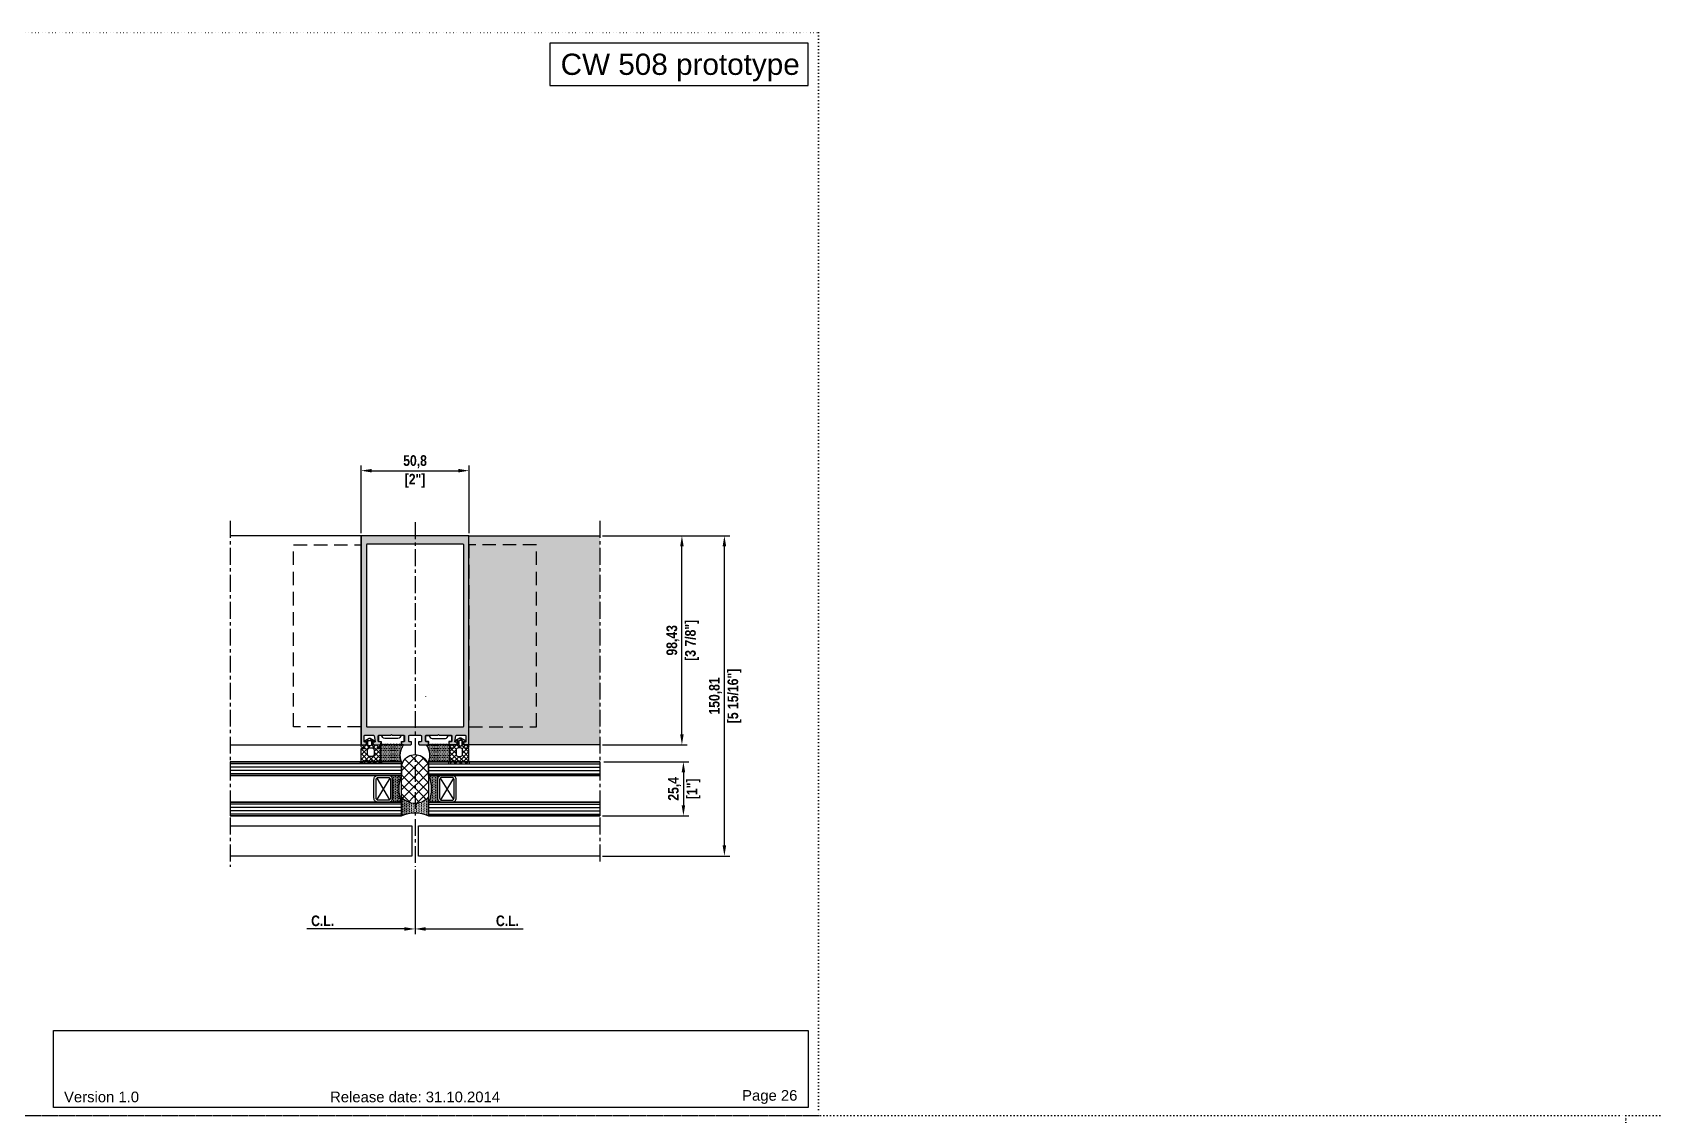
# Model space of a CAD drawing. Header units: millimetres. Extents: x -17234 to -8874, y -2869 to 1211.
# Drawn here: x -11904 to -11141, y -829 to -319 of the extents above; entities that cross this region are included whole.
import ezdxf
from ezdxf.enums import TextEntityAlignment as Align

# ---------------------------------------------------------------- set-up
doc = ezdxf.new("R2010")
doc.units = ezdxf.units.MM
for name, pattern in [('ACAD_ISO07W100', [3, 0, -3]), ('CENTER', [50.8, 31.75, -6.35, 6.35, -6.35]), ('DASHED', [19.05, 12.7, -6.35])]:
    doc.linetypes.add(name, pattern=pattern)
doc.layers.get('Defpoints').update_dxf_attribs({"linetype": 'ACAD_ISO07W100', "true_color": 0x105689})
for name, color, linetype in [('Centerline', 6, 'CENTER'), ('Dim', 5, 'Continuous'), ('Gasket EPDM', 32, 'Continuous'), ('Gasket Silicone', 20, 'Continuous'), ('Glass', 4, 'Continuous'), ('Profile', 1, 'Continuous'), ('Profile View', 9, 'Continuous'), ('Text', 2, 'Continuous')]:
    doc.layers.add(name, color=color, linetype=linetype)
doc.styles.get("Standard").update_dxf_attribs({"font": 'arial.ttf'})
doc.styles.add('TXT', font='techb___.ttf')
doc.dimstyles.new('ISO-25$0', dxfattribs={"dimtxt": 2.5, "dimasz": 2.5, "dimexe": 1.25, "dimexo": 0.625, "dimtad": 1, "dimtxsty": 'TXT', "dimcen": 2.5, "dimclrd": 5, "dimclre": 5, "dimclrt": 2, "dimadec": 0, "dimazin": 0, "dimtfac": 1, "dimtmove": 0, "dimatfit": 3, "dimfxl": 1, "dimarcsym": 0})
pattern_1 = [(0, (-3319.3717, -686.62335), (0.396875, 0.79375), [0, -0.79375])]

# ---------------------------------------------------------------- blocks, each defined once
blk = doc.blocks.new('*U102')
at = {"layer": 'Glass', "ltscale": 0.5}
h = blk.add_hatch(dxfattribs=at)
h.set_pattern_fill('ANSI31', color=5, scale=0.5, angle=45)
h.set_pattern_definition([(90, (0, 5.65), (-1.5875, 3e-16), [])])
h.paths.add_polyline_path([(0, 80.65), (6.35, 80.65), (6.35, 0), (0, 0)])
h.paths.add_polyline_path([(25.4, 0), (19.05, 0), (19.05, 80.65), (25.4, 80.65)])
at = {"layer": 'Glass'}
h = blk.add_hatch(dxfattribs=at)
h.set_pattern_fill('DOTS', color=9, scale=0.5)
h.set_pattern_definition([(0, (-1613.78865, -1630.7913), (0.396875, 0.79375), [0, -0.79375])])
h.paths.add_polyline_path([(17.05, 4.2), (8.35, 4.2, -0.414214), (6.35, 6.2), (6.35, 0, -0.20587), (19.05, 0), (19.05, 6.2, -0.414214)])
at = {"layer": 'Defpoints', "linetype": 'ByBlock', "ltscale": 0.5}
for points in [[(0, 80.65), (6.35, 80.65), (6.35, 0), (0, 0)], [(25.4, 0), (19.05, 0), (19.05, 80.65), (25.4, 80.65)]]:
    blk.add_lwpolyline(points, close=True, dxfattribs=at)
at = {"layer": 'Glass'}
for points in [[(0, 80.65), (0, 0), (6.35, 0), (6.35, 80.65)], [(19.05, 80.65), (19.05, 0), (25.4, 0), (25.4, 80.65)]]:
    blk.add_lwpolyline(points, dxfattribs=at)
at = {"layer": 'Glass', "color": 3}
for points in [[(19.05, 6.2), (19.05, 11, 0.414214), (17.05, 13), (8.35, 13, 0.414214), (6.35, 11), (6.35, 6.2, 0.414214), (8.35, 4.2), (17.05, 4.2, 0.414214)], [(18.05, 6.2), (18.05, 11, 0.414214), (17.05, 12), (8.35, 12, 0.414214), (7.35, 11), (7.35, 6.2, 0.414214), (8.35, 5.2), (17.05, 5.2, 0.414214)]]:
    blk.add_lwpolyline(points, format="xyb", close=True, dxfattribs=at)
at = {"layer": 'Glass', "color": 9}
for points in [[(7.64, 5.49), (17.76, 11.71)], [(7.64, 11.71), (17.86, 5.62)]]:
    blk.add_lwpolyline(points, dxfattribs=at)
blk.add_lwpolyline([(6.35, 0, -0.20587), (19.05, 0), (19.05, 6.2, -0.414214), (17.05, 4.2), (8.35, 4.2, -0.414214), (6.35, 6.2)], format="xyb", close=True, dxfattribs=at)
blk = doc.blocks.new('*D75')
at = {"layer": 'Defpoints', "color": 0, "transparency": 16777216}
for p in [(-11637.33, -556.26), (-11598.7, -556.26), (-11637.33, -654.69)]:
    blk.add_point(p, dxfattribs=at)
at = {"layer": 'Dim', "color": 5, "lineweight": -2, "transparency": 16777216}
for p, q in [((-11636.08, -556.26), (-11596.2, -556.26)), ((-11598.7, -649.69), (-11598.7, -561.26)), ((-11636.08, -654.69), (-11596.2, -654.69))]:
    blk.add_line(p, q, dxfattribs=at)
at = {"layer": 'Dim', "color": 5, "transparency": 16777216}
for points in [[(-11599.53, -561.26), (-11597.86, -561.26), (-11598.7, -556.26)], [(-11599.53, -649.69), (-11597.86, -649.69), (-11598.7, -654.69)]]:
    blk.add_solid(points, dxfattribs=at)
at = {"layer": 'Dim', "color": 2, "transparency": 16777216, "char_height": 5, "attachment_point": 5, "rotation": 90, "style": 'TXT'}
for s, insert in [('98,43', (-11602.9, -605.47)), ('[3 7/8"]', (-11593.95, -605.47))]:
    blk.add_mtext(s, dxfattribs=dict(at, insert=insert))
blk = doc.blocks.new('*D76')
at = {"layer": 'Defpoints', "color": 0, "transparency": 16777216}
for p in [(-11637.33, -556.26), (-11578.7, -556.26), (-11637.33, -707.07)]:
    blk.add_point(p, dxfattribs=at)
at = {"layer": 'Dim', "color": 5, "lineweight": -2, "transparency": 16777216}
for p, q in [((-11636.08, -556.26), (-11576.2, -556.26)), ((-11578.7, -702.07), (-11578.7, -561.26)), ((-11636.08, -707.07), (-11576.2, -707.07))]:
    blk.add_line(p, q, dxfattribs=at)
at = {"layer": 'Dim', "color": 5, "transparency": 16777216}
for points in [[(-11579.54, -561.26), (-11577.87, -561.26), (-11578.7, -556.26)], [(-11579.54, -702.07), (-11577.87, -702.07), (-11578.7, -707.07)]]:
    blk.add_solid(points, dxfattribs=at)
at = {"layer": 'Dim', "color": 2, "transparency": 16777216, "char_height": 5, "attachment_point": 5, "rotation": 90, "style": 'TXT'}
for s, insert in [('150,81', (-11582.9, -631.67)), ('[5 15/16"]', (-11573.96, -631.67))]:
    blk.add_mtext(s, dxfattribs=dict(at, insert=insert))
blk = doc.blocks.new('*D79')
at = {"layer": 'Defpoints', "color": 0, "ltscale": 0.5, "transparency": 16777216}
for p in [(-11811.33, -712.16), (-11724.33, -712.16), (-11811.33, -741.36)]:
    blk.add_point(p, dxfattribs=at)
at = {"layer": 'Dim', "color": 5, "lineweight": -2, "ltscale": 0.5, "transparency": 16777216}
for p, q in [((-11724.33, -713.41), (-11724.33, -743.86)), ((-11729.33, -741.36), (-11775.2, -741.36))]:
    blk.add_line(p, q, dxfattribs=at)
at = {"layer": 'Dim', "color": 5, "ltscale": 0.5, "transparency": 16777216}
blk.add_solid([(-11729.33, -740.53), (-11729.33, -742.2), (-11724.33, -741.36)], dxfattribs=at)
at = {"layer": 'Dim', "color": 2, "ltscale": 0.5, "transparency": 16777216, "insert": (-11767.83, -737.57), "char_height": 5, "attachment_point": 5, "style": 'TXT'}
blk.add_mtext('C.L.', dxfattribs=at)
blk = doc.blocks.new('*D77')
at = {"layer": 'Defpoints', "color": 0, "ltscale": 0.5, "transparency": 16777216}
for p in [(-11724.33, -712.16), (-11637.33, -712.16), (-11637.33, -741.36)]:
    blk.add_point(p, dxfattribs=at)
at = {"layer": 'Dim', "color": 5, "lineweight": -2, "ltscale": 0.5, "transparency": 16777216}
for p, q in [((-11724.33, -713.41), (-11724.33, -743.86)), ((-11719.33, -741.36), (-11673.46, -741.36))]:
    blk.add_line(p, q, dxfattribs=at)
at = {"layer": 'Dim', "color": 5, "ltscale": 0.5, "transparency": 16777216}
blk.add_solid([(-11719.33, -740.53), (-11719.33, -742.2), (-11724.33, -741.36)], dxfattribs=at)
at = {"layer": 'Dim', "color": 2, "ltscale": 0.5, "transparency": 16777216, "insert": (-11680.83, -737.57), "char_height": 5, "attachment_point": 5, "style": 'TXT'}
blk.add_mtext('C.L.', dxfattribs=at)
blk = doc.blocks.new('*D80')
at = {"layer": 'Defpoints', "color": 0, "transparency": 16777216}
for p in [(-11636.63, -662.69), (-11637.33, -688.09), (-11598, -688.09)]:
    blk.add_point(p, dxfattribs=at)
at = {"layer": 'Dim', "color": 5, "lineweight": -2, "transparency": 16777216}
for p, q in [((-11635.38, -662.69), (-11595.5, -662.69)), ((-11598, -667.69), (-11598, -683.09)), ((-11636.08, -688.09), (-11595.5, -688.09))]:
    blk.add_line(p, q, dxfattribs=at)
at = {"layer": 'Dim', "color": 5, "transparency": 16777216}
for points in [[(-11598.83, -667.69), (-11597.16, -667.69), (-11598, -662.69)], [(-11598.83, -683.09), (-11597.16, -683.09), (-11598, -688.09)]]:
    blk.add_solid(points, dxfattribs=at)
at = {"layer": 'Dim', "color": 2, "transparency": 16777216, "char_height": 5, "attachment_point": 5, "rotation": 90, "style": 'TXT'}
for s, insert in [('25,4', (-11602.18, -675.39)), ('[1"]', (-11593.25, -675.39))]:
    blk.add_mtext(s, dxfattribs=dict(at, insert=insert))
blk = doc.blocks.new('*D78')
at = {"layer": 'Defpoints', "color": 0, "transparency": 16777216}
for p in [(-11698.93, -525.59), (-11749.73, -556.26), (-11698.93, -556.26)]:
    blk.add_point(p, dxfattribs=at)
at = {"layer": 'Dim', "color": 5, "lineweight": -2, "transparency": 16777216}
for p, q in [((-11749.73, -555.01), (-11749.73, -523.09)), ((-11744.73, -525.59), (-11703.93, -525.59)), ((-11698.93, -555.01), (-11698.93, -523.09))]:
    blk.add_line(p, q, dxfattribs=at)
at = {"layer": 'Dim', "color": 5, "transparency": 16777216}
for points in [[(-11744.73, -524.76), (-11744.73, -526.42), (-11749.73, -525.59)], [(-11703.93, -524.76), (-11703.93, -526.42), (-11698.93, -525.59)]]:
    blk.add_solid(points, dxfattribs=at)
at = {"layer": 'Dim', "color": 2, "transparency": 16777216, "char_height": 5, "attachment_point": 5, "style": 'TXT'}
for s, insert in [('50,8', (-11724.33, -521.39)), ('[2"]', (-11724.33, -530.34))]:
    blk.add_mtext(s, dxfattribs=dict(at, insert=insert))
blk = doc.blocks.new('GG - 02')
at = {"layer": 'Gasket EPDM', "ltscale": 0.5}
h = blk.add_hatch(dxfattribs=at)
h.set_pattern_fill('ANSI37', color=5, scale=0.5, style=0)
h.set_pattern_definition([(45, (16923.136, 516.2586), (-1.12253202, 1.12253202), []), (135, (16923.136, 516.2586), (-1.12253202, -1.12253202), [])])
edge = h.paths.add_edge_path(flags=16)
edge.add_arc((-2.46, -4.83), 1, -90, 0, ccw=False)
edge.add_line((-2.46, -5.83), (-4.47, -5.83))
edge.add_arc((-4.47, -4.83), 1, 180, 270, ccw=False)
edge.add_line((-5.47, -4.83), (-5.47, -3.8))
edge.add_arc((-4.47, -3.8), 1, 90, 180, ccw=False)
edge.add_line((-4.47, -2.8), (-2.46, -2.8))
edge.add_arc((-2.46, -3.8), 1, 0, 90, ccw=False)
edge.add_line((-1.46, -3.8), (-1.46, -4.83))
edge = h.paths.add_edge_path()
edge.add_arc((-8, -7.46), 0.5, 300, 420)
edge.add_line((-7.75, -7.03), (-8.48, -6.6))
edge.add_arc((-8.23, -6.17), 0.5, 120, 240, ccw=False)
edge.add_line((-8.48, -5.74), (-7.75, -5.31))
edge.add_arc((-8, -4.88), 0.5, 300, 420)
edge.add_line((-7.75, -4.45), (-8.48, -4.03))
edge.add_arc((-8.23, -3.59), 0.5, 120, 240, ccw=False)
edge.add_line((-8.48, -3.16), (-7.75, -2.74))
edge.add_arc((-8, -2.3), 0.5, 300, 420)
edge.add_line((-7.75, -1.87), (-8.87, -1.22))
edge.add_arc((-8.75, -1), 0.25, 180, 240, ccw=False)
edge.add_line((-9, -1), (-9, 0))
edge.add_arc((-8.5, 0), 0.5, 75, 180, ccw=False)
edge.add_line((-8.37, 0.48), (-7.53, 0.26))
edge.add_arc((-7.47, 0.5), 0.25, 255, 270)
edge.add_line((-7.47, 0.25), (-1.91, 0.25))
edge.add_arc((-1.91, 0), 0.25, 0, 90, ccw=False)
edge.add_line((-1.66, 0), (-1.66, -1.36))
edge.add_arc((-1.56, -1.36), 0.1, 180, 350)
edge.add_line((-1.46, -1.37), (-1.24, -0.16))
edge.add_arc((-0.75, -0.25), 0.5, 90, 170, ccw=False)
edge.add_line((-0.75, 0.25), (-0.25, 0.25))
edge.add_arc((-0.25, 0), 0.25, 0, 90, ccw=False)
edge.add_line((0, 0), (0, -2.25))
edge.add_arc((0.25, -2.25), 0.25, 180, 270)
edge.add_line((0.25, -2.5), (1.2, -2.5))
edge.add_arc((1.2, -2.24), 0.258, 269.70842, 358.24351)
edge.add_line((1.46, -2.25), (1.46, -1.8))
edge.add_arc((1.76, -1.8), 0.3, 30, 180, ccw=False)
edge.add_line((2.02, -1.65), (3.12, -3.55))
edge.add_arc((2.69, -3.8), 0.5, -30, 30, ccw=False)
edge.add_line((3.12, -4.05), (2.02, -5.95))
edge.add_arc((1.76, -5.8), 0.3, 180, 330, ccw=False)
edge.add_line((1.46, -5.8), (1.46, -5.35))
edge.add_arc((1.2, -5.36), 0.258, 1.75649, 90.29158)
edge.add_line((1.2, -5.1), (0.25, -5.1))
edge.add_arc((0.25, -5.35), 0.25, 90, 180)
edge.add_line((0, -5.35), (0, -8.63))
edge.add_arc((-0.25, -8.63), 0.25, -90, 0, ccw=False)
edge.add_line((-0.25, -8.88), (-0.75, -8.88))
edge.add_arc((-0.75, -8.38), 0.5, 190, 270, ccw=False)
edge.add_line((-1.24, -8.46), (-1.46, -7.25))
edge.add_arc((-1.56, -7.27), 0.1, 10, 180)
edge.add_line((-1.66, -7.27), (-1.66, -8.63))
edge.add_arc((-1.91, -8.63), 0.25, -90, 0, ccw=False)
edge.add_line((-1.91, -8.88), (-7.32, -8.88))
edge.add_arc((-7.32, -9.38), 0.5, 90, 120)
edge.add_line((-7.57, -8.94), (-8.25, -9.33))
edge.add_arc((-8.5, -8.9), 0.5, 120, 300, ccw=False)
edge.add_line((-8.75, -8.47), (-7.75, -7.89))
edge = h.paths.add_edge_path(flags=16)
edge.add_arc((1.62, -4.1), 0.5, -90, 0, ccw=False)
edge.add_line((1.62, -4.6), (0.11, -4.6))
edge.add_arc((0.11, -4.1), 0.5, 180, 270, ccw=False)
edge.add_line((-0.39, -4.1), (-0.39, -3.5))
edge.add_arc((0.11, -3.5), 0.5, 90, 180, ccw=False)
edge.add_line((0.11, -3), (1.62, -3))
edge.add_arc((1.62, -3.5), 0.5, 0, 90, ccw=False)
edge.add_line((2.12, -3.5), (2.12, -4.1))
for points in [[(-7.75, -7.89, 0.57735), (-7.75, -7.03), (-8.48, -6.6, -0.57735), (-8.48, -5.74), (-7.75, -5.31, 0.57735), (-7.75, -4.45), (-8.48, -4.03, -0.57735), (-8.48, -3.16), (-7.75, -2.74, 0.57735), (-7.75, -1.87), (-8.87, -1.22, -0.267949), (-9, -1), (-9, 0), (-9, 0, -0.493145), (-8.37, 0.48), (-7.53, 0.26, 0.065543), (-7.47, 0.25), (-1.91, 0.25, -0.414214), (-1.66, 0), (-1.66, -1.36, 0.916331), (-1.46, -1.37), (-1.24, -0.16, -0.36397), (-0.75, 0.25), (-0.25, 0.25, -0.414214), (0, 0), (0, -2.25, 0.414214), (0.25, -2.5), (1.2, -2.5, 0.406745), (1.46, -2.25), (1.46, -1.8, -0.767327), (2.02, -1.65), (3.12, -3.55, -0.267949), (3.12, -4.05), (2.02, -5.95, -0.767327), (1.46, -5.8), (1.46, -5.35, 0.406745), (1.2, -5.1), (0.25, -5.1, 0.414214), (0, -5.35), (0, -8.63, -0.414214), (-0.25, -8.88), (-0.75, -8.88, -0.36397), (-1.24, -8.46), (-1.46, -7.25, 0.916331), (-1.66, -7.27), (-1.66, -8.63, -0.414214), (-1.91, -8.88), (-7.32, -8.88, 0.131652), (-7.57, -8.94), (-8.25, -9.33, -1), (-8.75, -8.47), (-8.75, -8.47)], [(-1.46, -4.83, -0.414214), (-2.46, -5.83), (-4.47, -5.83, -0.414214), (-5.47, -4.83), (-5.47, -3.8, -0.414214), (-4.47, -2.8), (-2.46, -2.8, -0.414214), (-1.46, -3.8)], [(2.12, -4.1, -0.414214), (1.62, -4.6), (0.11, -4.6, -0.414214), (-0.39, -4.1), (-0.39, -3.5, -0.414214), (0.11, -3), (1.62, -3, -0.414214), (2.12, -3.5)]]:
    blk.add_lwpolyline(points, format="xyb", close=True, dxfattribs=at)

msp = doc.modelspace()

# ---------------------------------------------------------------- hatches: boundary and pattern name
at = {"layer": 'Gasket Silicone', "ltscale": 0.5}
h = msp.add_hatch(color=1, dxfattribs=at)
h.dxf.hatch_style = 1
edge = h.paths.add_edge_path()
edge.add_line((-11717.981, -654.436), (-11717.981, -653.436))
edge.add_arc((-11718.231, -653.436), 0.25, 0, 90)
edge.add_line((-11718.231, -653.186), (-11719.081, -653.186))
edge.add_arc((-11719.081, -652.936), 0.25, 180, 270, ccw=False)
edge.add_line((-11719.331, -652.936), (-11719.331, -650.436))
edge.add_arc((-11719.081, -650.436), 0.25, 90, 180, ccw=False)
edge.add_line((-11719.081, -650.186), (-11713.572, -650.186))
edge.add_arc((-11713.572, -649.936), 0.25, 269.993213, 270.006766)
edge.add_line((-11713.572, -650.186), (-11713.218, -649.832))
edge.add_line((-11713.218, -649.832), (-11712.864, -650.186))
edge.add_line((-11712.864, -650.186), (-11707.281, -650.186))
edge.add_arc((-11707.281, -650.436), 0.25, 0, 90, ccw=False)
edge.add_line((-11707.031, -650.436), (-11707.031, -652.936))
edge.add_arc((-11707.281, -652.936), 0.25, -90, 0, ccw=False)
edge.add_line((-11707.281, -653.186), (-11708.234, -653.186))
edge.add_arc((-11708.234, -653.436), 0.25, 90.000043, 194.999975)
edge.add_line((-11708.476, -653.5), (-11708.208, -654.5))
edge.add_arc((-11707.966, -654.436), 0.25, 194.999975, 232.5)
edge.add_arc((-11707.966, -654.436), 0.25, 232.5, 270)
edge.add_line((-11707.966, -654.686), (-11704.945, -654.686))
edge.add_arc((-11704.945, -654.436), 0.25, 270, 345)
edge.add_line((-11704.703, -654.5), (-11704.489, -653.7))
edge.add_arc((-11704.731, -653.636), 0.25, 345, 450)
edge.add_line((-11704.731, -653.386), (-11705.281, -653.386))
edge.add_arc((-11705.281, -653.136), 0.25, 170, 270, ccw=False)
edge.add_line((-11705.527, -653.092), (-11705.051, -650.392))
edge.add_arc((-11704.804, -650.436), 0.25, 90, 170, ccw=False)
edge.add_line((-11704.804, -650.186), (-11700.681, -650.186))
edge.add_arc((-11700.681, -650.436), 0.25, 0, 90, ccw=False)
edge.add_line((-11700.431, -650.436), (-11700.431, -653.136))
edge.add_arc((-11700.681, -653.136), 0.25, 270, 360, ccw=False)
edge.add_line((-11700.681, -653.386), (-11701.231, -653.386))
edge.add_arc((-11701.231, -653.636), 0.25, 90, 195)
edge.add_line((-11701.472, -653.7), (-11701.258, -654.5))
edge.add_arc((-11701.016, -654.436), 0.25, 195, 270)
edge.add_line((-11701.016, -654.686), (-11699.181, -654.686))
edge.add_arc((-11699.181, -654.436), 0.25, 270, 360)
edge.add_line((-11698.931, -654.436), (-11698.931, -556.511))
edge.add_arc((-11699.181, -556.511), 0.25, 0, 90)
edge.add_line((-11699.181, -556.261), (-11749.481, -556.261))
edge.add_arc((-11749.481, -556.511), 0.25, 90, 180)
edge.add_line((-11749.731, -556.511), (-11749.731, -654.436))
edge.add_arc((-11749.481, -654.436), 0.25, 180, 270)
edge.add_line((-11749.481, -654.686), (-11747.645, -654.686))
edge.add_arc((-11747.645, -654.436), 0.25, 270, 345)
edge.add_line((-11747.403, -654.5), (-11747.189, -653.7))
edge.add_arc((-11747.431, -653.636), 0.25, 345, 450)
edge.add_line((-11747.431, -653.386), (-11747.981, -653.386))
edge.add_arc((-11747.981, -653.136), 0.25, 180, 270, ccw=False)
edge.add_line((-11748.231, -653.136), (-11748.231, -650.436))
edge.add_arc((-11747.981, -650.436), 0.25, 90, 180, ccw=False)
edge.add_line((-11747.981, -650.186), (-11743.857, -650.186))
edge.add_arc((-11743.857, -650.436), 0.25, 10, 90, ccw=False)
edge.add_line((-11743.61, -650.392), (-11743.134, -653.092))
edge.add_arc((-11743.381, -653.136), 0.25, -90, 10, ccw=False)
edge.add_line((-11743.381, -653.386), (-11743.931, -653.386))
edge.add_arc((-11743.931, -653.636), 0.25, 90, 195)
edge.add_line((-11744.172, -653.7), (-11743.958, -654.5))
edge.add_arc((-11743.716, -654.436), 0.25, 195, 270)
edge.add_line((-11743.716, -654.686), (-11740.795, -654.686))
edge.add_arc((-11740.795, -654.436), 0.25, 270, 345.001127)
edge.add_line((-11740.553, -654.5), (-11740.286, -653.5))
edge.add_arc((-11740.527, -653.436), 0.25, 345.001166, 449.999969)
edge.add_line((-11740.527, -653.186), (-11741.381, -653.186))
edge.add_arc((-11741.381, -652.936), 0.25, 225, 269.999969, ccw=False)
edge.add_arc((-11741.381, -652.936), 0.25, 180, 225, ccw=False)
edge.add_line((-11741.631, -652.936), (-11741.631, -650.436))
edge.add_arc((-11741.381, -650.436), 0.25, 90, 180, ccw=False)
edge.add_line((-11741.381, -650.186), (-11735.797, -650.186))
edge.add_line((-11735.797, -650.186), (-11735.443, -649.832))
edge.add_line((-11735.443, -649.832), (-11735.09, -650.186))
edge.add_arc((-11735.09, -649.936), 0.25, 269.986445, 270)
edge.add_line((-11735.09, -650.186), (-11729.581, -650.186))
edge.add_arc((-11729.581, -650.436), 0.25, 0, 90, ccw=False)
edge.add_line((-11729.331, -650.436), (-11729.331, -652.936))
edge.add_arc((-11729.581, -652.936), 0.25, -90, 0, ccw=False)
edge.add_line((-11729.581, -653.186), (-11730.431, -653.186))
edge.add_arc((-11730.431, -653.436), 0.25, 90, 180)
edge.add_line((-11730.681, -653.436), (-11730.681, -654.436))
edge.add_arc((-11730.431, -654.436), 0.25, 180, 270)
edge.add_line((-11730.431, -654.686), (-11726.514, -654.686))
edge.add_arc((-11726.514, -654.186), 0.5, 270, 360)
edge.add_line((-11726.014, -654.186), (-11726.014, -653.436))
edge.add_arc((-11726.264, -653.436), 0.25, 0, 90)
edge.add_line((-11726.264, -653.186), (-11727.081, -653.186))
edge.add_arc((-11727.081, -652.936), 0.25, 180, 270, ccw=False)
edge.add_line((-11727.331, -652.936), (-11727.331, -650.686))
edge.add_arc((-11726.831, -650.686), 0.5, 90, 180, ccw=False)
edge.add_line((-11726.831, -650.186), (-11721.831, -650.186))
edge.add_arc((-11721.831, -650.686), 0.5, 0, 90, ccw=False)
edge.add_line((-11721.331, -650.686), (-11721.331, -652.936))
edge.add_arc((-11721.581, -652.936), 0.25, -90, 0, ccw=False)
edge.add_line((-11721.581, -653.186), (-11722.397, -653.186))
edge.add_arc((-11722.397, -653.436), 0.25, 90, 180)
edge.add_line((-11722.647, -653.436), (-11722.647, -654.186))
edge.add_arc((-11722.147, -654.186), 0.5, 180, 270)
edge.add_line((-11722.147, -654.686), (-11718.231, -654.686))
edge.add_arc((-11718.231, -654.436), 0.25, 270, 360)
edge = h.paths.add_edge_path(flags=16)
edge.add_arc((-11701.681, -645.936), 0.25, 270, 360)
edge.add_line((-11701.431, -645.936), (-11701.431, -560.511))
edge.add_arc((-11701.681, -560.511), 0.25, 0, 90)
edge.add_line((-11701.681, -560.261), (-11746.981, -560.261))
edge.add_arc((-11746.981, -560.511), 0.25, 90, 180)
edge.add_line((-11747.231, -560.511), (-11747.231, -645.936))
edge.add_arc((-11746.981, -645.936), 0.25, 180, 270)
edge.add_line((-11746.981, -646.186), (-11701.681, -646.186))
edge = h.paths.add_edge_path()
edge.add_line((-11637.331, -654.686), (-11698.931, -654.686))
edge.add_line((-11698.931, -654.686), (-11698.931, -556.261))
edge.add_line((-11698.931, -556.261), (-11637.331, -556.261))
h = msp.add_hatch(dxfattribs=at)
h.set_pattern_fill('DOTS', color=256, scale=0.5)
h.set_pattern_definition(pattern_1)
edge = h.paths.add_edge_path()
edge.add_line((-11735.491, -654.686), (-11735.844, -654.332))
edge.add_line((-11735.844, -654.332), (-11736.198, -654.686))
edge.add_line((-11736.198, -654.686), (-11736.552, -654.332))
edge.add_line((-11736.552, -654.332), (-11736.905, -654.686))
edge.add_line((-11736.905, -654.686), (-11737.259, -654.332))
edge.add_line((-11737.259, -654.332), (-11737.612, -654.686))
edge.add_line((-11737.612, -654.686), (-11737.966, -654.332))
edge.add_line((-11737.966, -654.332), (-11738.319, -654.686))
edge.add_line((-11738.319, -654.686), (-11738.673, -654.332))
edge.add_line((-11738.673, -654.332), (-11739.026, -654.686))
edge.add_line((-11739.026, -654.686), (-11739.38, -654.332))
edge.add_line((-11739.38, -654.332), (-11739.734, -654.686))
edge.add_line((-11739.734, -654.686), (-11739.951, -654.686))
edge.add_line((-11739.951, -654.686), (-11740.853, -654.686))
edge.add_arc((-11740.853, -654.936), 0.25, 0, 90, ccw=False)
edge.add_line((-11740.603, -654.936), (-11740.603, -662.009))
edge.add_arc((-11740.103, -662.009), 0.5, 180, 210)
edge.add_line((-11740.536, -662.259), (-11740.29, -662.686))
edge.add_line((-11740.29, -662.686), (-11730.68, -662.686))
edge.add_arc((-11723.005, -659.554), 8.289, 144.03485, 202.197693, ccw=False)
edge.add_line((-11729.714, -654.686), (-11731.248, -654.686))
edge.add_line((-11731.248, -654.686), (-11731.602, -654.332))
edge.add_line((-11731.602, -654.332), (-11731.955, -654.686))
edge.add_line((-11731.955, -654.686), (-11732.309, -654.332))
edge.add_line((-11732.309, -654.332), (-11732.662, -654.686))
edge.add_line((-11732.662, -654.686), (-11733.016, -654.332))
edge.add_line((-11733.016, -654.332), (-11733.37, -654.686))
edge.add_line((-11733.37, -654.686), (-11733.723, -654.332))
edge.add_line((-11733.723, -654.332), (-11734.077, -654.686))
edge.add_line((-11734.077, -654.686), (-11734.43, -654.332))
edge.add_line((-11734.43, -654.332), (-11734.784, -654.686))
edge.add_line((-11734.784, -654.686), (-11735.137, -654.332))
edge.add_line((-11735.137, -654.332), (-11735.491, -654.686))
h = msp.add_hatch(dxfattribs=at)
h.set_pattern_fill('DOTS', color=256, scale=0.5)
h.set_pattern_definition(pattern_1)
edge = h.paths.add_edge_path()
edge.add_line((-11713.17, -654.686), (-11712.817, -654.332))
edge.add_line((-11712.817, -654.332), (-11712.463, -654.686))
edge.add_line((-11712.463, -654.686), (-11712.11, -654.332))
edge.add_line((-11712.11, -654.332), (-11711.756, -654.686))
edge.add_line((-11711.756, -654.686), (-11711.402, -654.332))
edge.add_line((-11711.402, -654.332), (-11711.049, -654.686))
edge.add_line((-11711.049, -654.686), (-11710.695, -654.332))
edge.add_line((-11710.695, -654.332), (-11710.342, -654.686))
edge.add_line((-11710.342, -654.686), (-11709.988, -654.332))
edge.add_line((-11709.988, -654.332), (-11709.635, -654.686))
edge.add_line((-11709.635, -654.686), (-11709.281, -654.332))
edge.add_line((-11709.281, -654.332), (-11708.928, -654.686))
edge.add_line((-11708.928, -654.686), (-11708.71, -654.686))
edge.add_line((-11708.71, -654.686), (-11707.808, -654.686))
edge.add_arc((-11707.808, -654.936), 0.25, 90, 180)
edge.add_line((-11708.058, -654.936), (-11708.058, -662.009))
edge.add_arc((-11708.558, -662.009), 0.5, 330, 360, ccw=False)
edge.add_line((-11708.125, -662.259), (-11708.371, -662.686))
edge.add_line((-11708.371, -662.686), (-11717.981, -662.686))
edge.add_arc((-11725.656, -659.554), 8.289, 337.802307, 395.96515)
edge.add_line((-11718.947, -654.686), (-11717.413, -654.686))
edge.add_line((-11717.413, -654.686), (-11717.059, -654.332))
edge.add_line((-11717.059, -654.332), (-11716.706, -654.686))
edge.add_line((-11716.706, -654.686), (-11716.352, -654.332))
edge.add_line((-11716.352, -654.332), (-11715.999, -654.686))
edge.add_line((-11715.999, -654.686), (-11715.645, -654.332))
edge.add_line((-11715.645, -654.332), (-11715.292, -654.686))
edge.add_line((-11715.292, -654.686), (-11714.938, -654.332))
edge.add_line((-11714.938, -654.332), (-11714.584, -654.686))
edge.add_line((-11714.584, -654.686), (-11714.231, -654.332))
edge.add_line((-11714.231, -654.332), (-11713.877, -654.686))
edge.add_line((-11713.877, -654.686), (-11713.524, -654.332))
edge.add_line((-11713.524, -654.332), (-11713.17, -654.686))
h = msp.add_hatch(dxfattribs=at)
h.set_pattern_fill('ANSI37', color=256, angle=90)
h.set_pattern_definition([(135, (-10683.1896, 5189.527), (-2.245064, -2.245064), []), (225, (-10683.1896, 5189.527), (2.245064, -2.245064), [])])
edge = h.paths.add_edge_path()
edge.add_line((-11730.681, -679.224), (-11730.681, -665.861))
edge.add_arc((-11724.331, -665.615), 6.355, -2.21894, 182.21894, ccw=False)
edge.add_line((-11717.981, -665.861), (-11717.981, -679.224))
edge.add_arc((-11724.331, -674.197), 8.099, 218.367802, 321.632198, ccw=False)
h = msp.add_hatch(dxfattribs=at)
h.set_pattern_fill('DOTS', color=256, scale=0.5, angle=90)
h.set_pattern_definition([(90, (-10875.1341, -1504.6485), (-0.79375, 0.396875), [0, -0.79375])])
edge = h.paths.add_edge_path()
edge.add_arc((-11724.331, -701.099), 14.48, 63.989226, 116.010774, ccw=False)
edge.add_line((-11717.981, -688.086), (-11717.981, -679.221))
edge.add_arc((-11724.332, -674.2), 8.096, 218.358854, 321.669989, ccw=False)
edge.add_line((-11730.681, -679.224), (-11730.681, -688.086))

# ---------------------------------------------------------------- linework, layer by layer
at = {"layer": 'Centerline', "ltscale": 0.25}
for points in [[(-11811.331, -549.236), (-11811.331, -712.161)], [(-11637.331, -549.236), (-11637.331, -711.136)], [(-11724.331, -549.911), (-11724.331, -712.161)]]:
    msp.add_lwpolyline(points, dxfattribs=at)
at = {"layer": 'Defpoints', "color": 1, "ltscale": 0.5}
for points in [[(-11914.331, -319.239), (-11534.331, -319.239), (-11534.331, -829.239), (-11914.331, -829.239), (-11914.331, -319.239)], [(-11914.331, -829.239), (-11154.331, -829.239), (-11154.331, -1849.239), (-11914.331, -1849.239), (-11914.331, -829.239)], [(-11154.331, -829.239), (-10394.331, -829.239), (-10394.331, -1849.239), (-11154.331, -1849.239), (-11154.331, -829.239)]]:
    msp.add_lwpolyline(points, dxfattribs=at)
at = {"layer": 'Gasket EPDM', "color": 1, "ltscale": 0.5}
msp.add_lwpolyline([(-11719.244, -631.914), (-11719.244, -631.77)], dxfattribs=at)
at = {"layer": 'Gasket Silicone', "ltscale": 0.5}
for points in [[(-11729.714, -654.686), (-11731.248, -654.686), (-11731.602, -654.332), (-11731.955, -654.686), (-11732.309, -654.332), (-11732.662, -654.686), (-11733.016, -654.332), (-11733.37, -654.686), (-11733.723, -654.332), (-11734.077, -654.686), (-11734.43, -654.332), (-11734.784, -654.686), (-11735.137, -654.332), (-11735.491, -654.686), (-11735.844, -654.332), (-11736.198, -654.686), (-11736.552, -654.332), (-11736.905, -654.686), (-11737.259, -654.332), (-11737.612, -654.686), (-11737.966, -654.332), (-11738.319, -654.686), (-11738.673, -654.332), (-11739.026, -654.686), (-11739.38, -654.332), (-11739.734, -654.686), (-11739.951, -654.686), (-11740.853, -654.686, -0.4142136), (-11740.603, -654.936), (-11740.603, -662.009, 0.1316525), (-11740.536, -662.259), (-11740.29, -662.686), (-11730.68, -662.686, -0.2593758)], [(-11718.947, -654.686), (-11717.413, -654.686), (-11717.059, -654.332), (-11716.706, -654.686), (-11716.352, -654.332), (-11715.999, -654.686), (-11715.645, -654.332), (-11715.292, -654.686), (-11714.938, -654.332), (-11714.584, -654.686), (-11714.231, -654.332), (-11713.877, -654.686), (-11713.524, -654.332), (-11713.17, -654.686), (-11712.817, -654.332), (-11712.463, -654.686), (-11712.11, -654.332), (-11711.756, -654.686), (-11711.402, -654.332), (-11711.049, -654.686), (-11710.695, -654.332), (-11710.342, -654.686), (-11709.988, -654.332), (-11709.635, -654.686), (-11709.281, -654.332), (-11708.928, -654.686), (-11708.71, -654.686), (-11707.808, -654.686, 0.4142136), (-11708.058, -654.936), (-11708.058, -662.009, -0.1316525), (-11708.125, -662.259), (-11708.371, -662.686), (-11717.981, -662.686, 0.2593758)], [(-11730.681, -688.086, -0.2309672), (-11717.981, -688.086), (-11717.981, -679.221, -0.4840173), (-11730.681, -679.224)]]:
    msp.add_lwpolyline(points, format="xyb", close=True, dxfattribs=at)
msp.add_lwpolyline([(-11730.681, -679.224), (-11730.681, -665.861, -1.0394976), (-11717.981, -665.861), (-11717.981, -679.224, -0.4837656), (-11730.681, -679.224, -0.0016778)], format="xyb", dxfattribs=at)
at = {"layer": 'Profile', "color": 9, "ltscale": 0.5}
for points in [[(-11717.981, -654.436), (-11717.981, -653.436, 0.4142136), (-11718.231, -653.186), (-11719.081, -653.186, -0.4142136), (-11719.331, -652.936), (-11719.331, -650.436, -0.4142136), (-11719.081, -650.186), (-11713.572, -650.186, 0.0000591), (-11713.572, -650.186), (-11713.218, -649.832), (-11712.864, -650.186), (-11707.281, -650.186, -0.4142136), (-11707.031, -650.436), (-11707.031, -652.936, -0.4142136), (-11707.281, -653.186), (-11708.234, -653.186, 0.4931451), (-11708.476, -653.5), (-11708.208, -654.5, 0.1651008), (-11708.118, -654.634, 0.1651007), (-11707.966, -654.686), (-11704.945, -654.686, 0.3394543), (-11704.703, -654.5), (-11704.489, -653.7, 0.4931454), (-11704.731, -653.386), (-11705.281, -653.386, -0.4663077), (-11705.527, -653.092), (-11705.051, -650.392, -0.3639702), (-11704.804, -650.186), (-11700.681, -650.186, -0.4142136), (-11700.431, -650.436), (-11700.431, -653.136, -0.4142136), (-11700.681, -653.386), (-11701.231, -653.386, 0.4931454), (-11701.472, -653.7), (-11701.258, -654.5, 0.3394543), (-11701.016, -654.686), (-11699.181, -654.686, 0.4142136), (-11698.931, -654.436), (-11698.931, -556.511, 0.4142136), (-11699.181, -556.261), (-11699.181, -556.261), (-11749.481, -556.261, 0.4142136), (-11749.731, -556.511), (-11749.731, -654.436, 0.4142136), (-11749.481, -654.686), (-11747.645, -654.686, 0.3394543), (-11747.403, -654.5), (-11747.189, -653.7, 0.4931454), (-11747.431, -653.386), (-11747.981, -653.386, -0.4142136), (-11748.231, -653.136), (-11748.231, -650.436, -0.4142136), (-11747.981, -650.186), (-11743.857, -650.186, -0.3639702), (-11743.61, -650.392), (-11743.134, -653.092, -0.4663077), (-11743.381, -653.386), (-11743.931, -653.386, 0.4931454), (-11744.172, -653.7), (-11743.958, -654.5, 0.3394543), (-11743.716, -654.686), (-11740.795, -654.686, 0.3394597), (-11740.553, -654.5), (-11740.286, -653.5, 0.4931389), (-11740.527, -653.186), (-11741.381, -653.186, -0.1989122), (-11741.557, -653.112, -0.1989124), (-11741.631, -652.936), (-11741.631, -650.436, -0.4142136), (-11741.381, -650.186), (-11735.797, -650.186), (-11735.443, -649.832), (-11735.09, -650.186, 0.0000591), (-11735.09, -650.186), (-11729.581, -650.186, -0.4142136), (-11729.331, -650.436), (-11729.331, -652.936, -0.4142136), (-11729.581, -653.186), (-11730.431, -653.186, 0.4142136), (-11730.681, -653.436), (-11730.681, -654.436, 0.4142136), (-11730.431, -654.686), (-11726.514, -654.686, 0.4142136), (-11726.014, -654.186), (-11726.014, -653.436, 0.4142136), (-11726.264, -653.186), (-11727.081, -653.186, -0.4142136), (-11727.331, -652.936), (-11727.331, -650.686, -0.4142136), (-11726.831, -650.186), (-11721.831, -650.186, -0.4142136), (-11721.331, -650.686), (-11721.331, -652.936, -0.4142136), (-11721.581, -653.186), (-11722.397, -653.186, 0.4142136), (-11722.647, -653.436), (-11722.647, -654.186, 0.4142136), (-11722.147, -654.686), (-11718.231, -654.686, 0.4142136)], [(-11701.681, -646.186, 0.4142136), (-11701.431, -645.936), (-11701.431, -560.511, 0.4142136), (-11701.681, -560.261), (-11746.981, -560.261, 0.4142136), (-11747.231, -560.511), (-11747.231, -645.936, 0.4142136), (-11746.981, -646.186), (-11701.681, -646.186)]]:
    msp.add_lwpolyline(points, format="xyb", close=True, dxfattribs=at)
at = {"layer": 'Profile', "color": 2, "ltscale": 0.5}
for points in [[(-11733.016, -654.332), (-11732.662, -654.686), (-11732.309, -654.332), (-11731.955, -654.686), (-11731.602, -654.332), (-11731.248, -654.686), (-11731.031, -654.686, 0.4142136), (-11730.781, -654.436), (-11730.781, -653.336, -0.4142136), (-11730.531, -653.086), (-11729.931, -653.086, 0.4142136), (-11729.431, -652.586), (-11729.431, -650.786, 0.4142136), (-11729.931, -650.286), (-11730.836, -650.286, 0.2679492), (-11731.053, -650.411), (-11731.5, -651.186, -0.2679492), (-11732.366, -651.686), (-11738.616, -651.686, -0.2679492), (-11739.482, -651.186), (-11739.929, -650.411, 0.2679492), (-11740.145, -650.286), (-11741.001, -650.286, 0.4142136), (-11741.501, -650.786), (-11741.501, -652.586, 0.4142136), (-11741.001, -653.086), (-11740.451, -653.086, -0.4142136), (-11740.201, -653.336), (-11740.201, -654.436, 0.4142136), (-11739.951, -654.686), (-11739.734, -654.686), (-11739.38, -654.332), (-11739.026, -654.686), (-11738.673, -654.332), (-11738.319, -654.686), (-11737.966, -654.332), (-11737.612, -654.686), (-11737.259, -654.332), (-11736.905, -654.686), (-11736.552, -654.332), (-11736.198, -654.686), (-11735.844, -654.332), (-11735.491, -654.686), (-11735.137, -654.332), (-11734.784, -654.686), (-11734.43, -654.332), (-11734.077, -654.686), (-11733.723, -654.332), (-11733.37, -654.686)], [(-11715.645, -654.332), (-11715.999, -654.686), (-11716.352, -654.332), (-11716.706, -654.686), (-11717.059, -654.332), (-11717.413, -654.686), (-11717.631, -654.686, -0.4142136), (-11717.881, -654.436), (-11717.881, -653.336, 0.4142136), (-11718.131, -653.086), (-11718.731, -653.086, -0.4142136), (-11719.231, -652.586), (-11719.231, -650.786, -0.4142136), (-11718.731, -650.286), (-11717.825, -650.286, -0.2679492), (-11717.608, -650.411), (-11717.161, -651.186, 0.2679492), (-11716.295, -651.686), (-11710.046, -651.686, 0.2679492), (-11709.18, -651.186), (-11708.732, -650.411, -0.2679492), (-11708.516, -650.286), (-11707.66, -650.286, -0.4142136), (-11707.16, -650.786), (-11707.16, -652.586, -0.4142136), (-11707.66, -653.086), (-11708.21, -653.086, 0.4142136), (-11708.46, -653.336), (-11708.46, -654.436, -0.4142136), (-11708.71, -654.686), (-11708.928, -654.686), (-11709.281, -654.332), (-11709.635, -654.686), (-11709.988, -654.332), (-11710.342, -654.686), (-11710.695, -654.332), (-11711.049, -654.686), (-11711.402, -654.332), (-11711.756, -654.686), (-11712.11, -654.332), (-11712.463, -654.686), (-11712.817, -654.332), (-11713.17, -654.686), (-11713.524, -654.332), (-11713.877, -654.686), (-11714.231, -654.332), (-11714.584, -654.686), (-11714.938, -654.332), (-11715.292, -654.686)]]:
    msp.add_lwpolyline(points, format="xyb", close=True, dxfattribs=at)
at = {"layer": 'Profile View', "ltscale": 0.5}
for points in [[(-11811.331, -654.686), (-11749.731, -654.686), (-11749.731, -556.261), (-11811.331, -556.261)], [(-11637.331, -654.686), (-11698.931, -654.686), (-11698.931, -556.261), (-11637.331, -556.261)], [(-11811.331, -692.786), (-11725.918, -692.786), (-11725.918, -707.073), (-11811.331, -707.073)], [(-11637.331, -707.073), (-11722.743, -707.073), (-11722.743, -692.786), (-11637.331, -692.786)]]:
    msp.add_lwpolyline(points, dxfattribs=at)
at = {"layer": 'Profile View', "linetype": 'DASHED', "ltscale": 0.5}
for points in [[(-11781.481, -646.186), (-11781.481, -560.461), (-11749.731, -560.461), (-11749.731, -646.186)], [(-11667.181, -646.186), (-11667.181, -560.461), (-11698.931, -560.461), (-11698.931, -646.186)]]:
    msp.add_lwpolyline(points, close=True, dxfattribs=at)
at = {"layer": 'Text', "ltscale": 0.5}
for points in [[(-11660.804, -344.239), (-11539.331, -344.239), (-11539.331, -324.239), (-11660.804, -324.239)], [(-11539.331, -825.489), (-11894.578, -825.489), (-11894.578, -789.208), (-11539.331, -789.208)]]:
    msp.add_lwpolyline(points, close=True, dxfattribs=at)

# ---------------------------------------------------------------- block references
at = {"layer": 'Gasket EPDM', "rotation": 90}
msp.add_blockref('GG - 02', (-11749.481, -654.686), dxfattribs=at)
at = {"layer": 'Gasket EPDM', "xscale": -1, "rotation": 270}
msp.add_blockref('GG - 02', (-11699.181, -654.686), dxfattribs=at)
at = {"layer": 'Glass', "xscale": -1, "rotation": 90}
msp.add_blockref('*U102', (-11730.681, -662.686), dxfattribs=at)
at = {"layer": 'Glass', "rotation": 270}
msp.add_blockref('*U102', (-11717.981, -662.686), dxfattribs=at)

# ---------------------------------------------------------------- texts
at = {"layer": 'Text', "color": 1, "ltscale": 0.5}
msp.add_text('CW 508 prototype ', height=10, dxfattribs=at).set_placement((-11539.331, -329.239), align=Align.TOP_RIGHT)
at = {"layer": 'Text', "color": 1, "ltscale": 0.5, "char_height": 5}
for s, width, insert, attachment_point in [('Version 1.0', 35.05, (-11889.578, -820.489), 4), ('Release date: 31.10.2014', 79.71576, (-11724.331, -820.489), 5), ('Page 26', 25.75259, (-11544.331, -820.489), 6)]:
    msp.add_mtext_dynamic_manual_height_columns(s, width=width, gutter_width=12.5, heights=[0], dxfattribs=dict(at, insert=insert, attachment_point=attachment_point))

# ---------------------------------------------------------------- dimensions: what is measured, and where the dimension line sits
at = {"layer": 'Dim'}
dim = msp.add_linear_dim(base=(-11698.931, -525.59), p1=(-11749.731, -556.261), p2=(-11698.931, -556.261), dimstyle='ISO-25$0', override={"dimscale": 2, "dimpost": '\\X'}, dxfattribs=at)
dim.commit()
dim.dimension.update_dxf_attribs({"geometry": '*D78', "text_midpoint": (-11724.331, -525.59)})
for base, p1, p2, picture, middle in [((-11598.695063907, -556.260684122), (-11637.330557101, -654.685684122), (-11637.330557101, -556.260684122), '*D75', (-11598.695063907, -605.473184122)), ((-11578.703, -556.261), (-11637.331, -707.073), (-11637.331, -556.261), '*D76', (-11578.703, -631.667)), ((-11597.995, -688.086), (-11636.631, -662.686), (-11637.331, -688.086), '*D80', (-11597.995, -675.386))]:
    dim = msp.add_linear_dim(base=base, p1=p1, p2=p2, angle=90, dimstyle='ISO-25$0', override={"dimscale": 2, "dimpost": '\\X'}, dxfattribs=at)
    dim.commit()
    dim.dimension.update_dxf_attribs({"geometry": picture, "text_midpoint": middle})
at = {"layer": 'Dim', "ltscale": 0.5}
for base, p2, picture, middle in [((-11811.331, -741.364), (-11811.331, -712.161), '*D79', (-11767.831, -737.567)), ((-11637.331, -741.364), (-11637.331, -712.161), '*D77', (-11680.831, -737.567))]:
    dim = msp.add_linear_dim(base=base, p1=(-11724.331, -712.161), p2=p2, angle=180, text='C.L.', dimstyle='ISO-25$0', override={"dimscale": 2, "dimpost": '\\X', "dimse2": 1, "dimsd2": 1}, dxfattribs=at)
    dim.commit()
    dim.dimension.update_dxf_attribs({"geometry": picture, "text_midpoint": middle})

doc.saveas('drawing.dxf')
